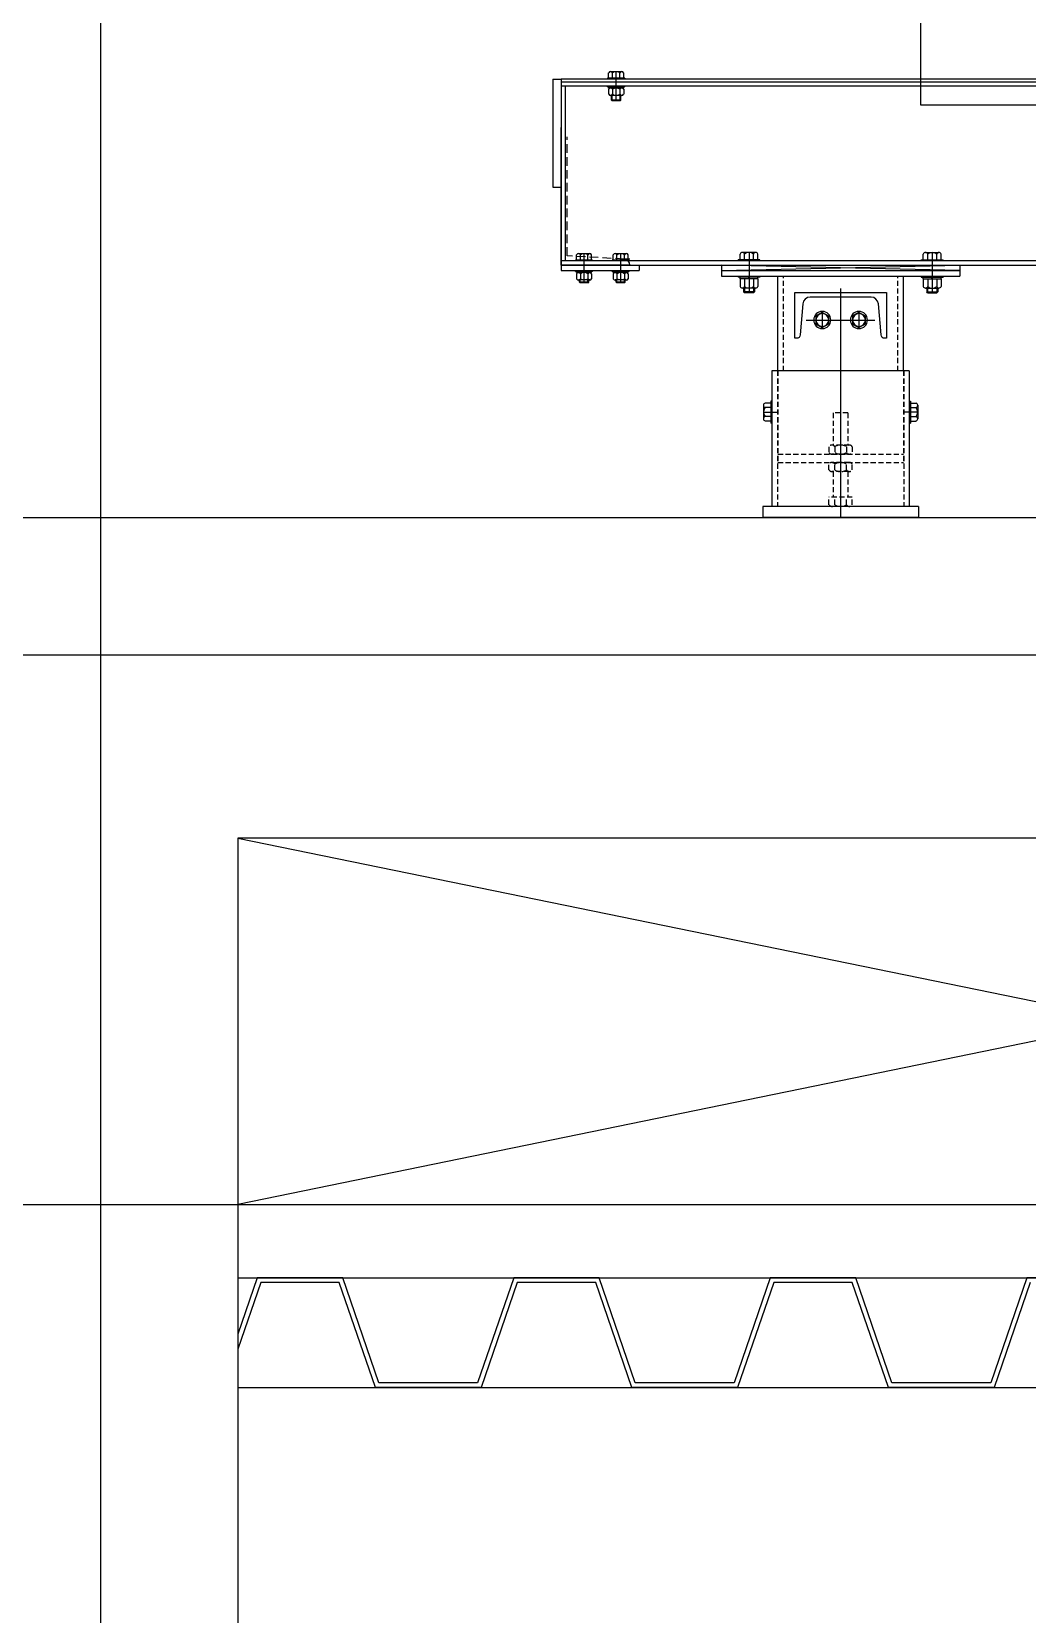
# Model space of a CAD drawing. Header units: millimetres. Extents: x 0 to 356400, y 0 to 68257.
# Drawn here: x 331813 to 332900, y 29341 to 31069 of the extents above; entities that cross this region are included whole.
import ezdxf
from ezdxf.lldxf.tags import DXFTag

# ---------------------------------------------------------------- set-up
doc = ezdxf.new("R2010")
doc.units = ezdxf.units.MM
doc.header["$LTSCALE"] = 75
for name, pattern in [('CEN', [62, 60, -1, 0, -1]), ('HIDDEN', [0.375, 0.25, -0.125]), ('주단면도-1$0$CEN', [62, 60, -1, 0, -1])]:
    doc.linetypes.add(name, pattern=pattern)
for name, color, linetype in [('1하지1', 3, 'Continuous'), ('3', 3, 'Continuous'), ('4', 4, 'Continuous'), ('A-CEN', 1, 'CEN'), ('A-SECT-DRBD', 4, 'Continuous'), ('A-ST-CONC', 2, 'Continuous'), ('CL', 1, 'CENTER'), ('FIN-4', 4, 'Continuous'), ('외형선', 7, 'Continuous'), ('은선', 2, 'HIDDEN'), ('주단면도-1$0$A-FIN-TYP1', 6, 'Continuous'), ('주단면도-1$0$A-FLOR-OPEN-BELO', 6, '주단면도-1$0$CEN'), ('주단면도-1$0$A-ST-CONC', 2, 'Continuous'), ('중심선', 1, 'CENTER')]:
    doc.layers.add(name, color=color, linetype=linetype)
tags = doc.linetypes.add('CENTER', pattern=[2, 1.25, -0.25, 0.25, -0.25]).pattern_tags.tags
tags[10:11] = [DXFTag(74, 4), DXFTag(75, 0), DXFTag(340, '0'), DXFTag(46, 1.0), DXFTag(50, 0.0), DXFTag(44, 0.0), DXFTag(45, 0.0)]
tags[8:9] = [DXFTag(74, 4), DXFTag(75, 0), DXFTag(340, '0'), DXFTag(46, 1.0), DXFTag(50, 0.0), DXFTag(44, 0.0), DXFTag(45, 0.0)]
tags[6:7] = [DXFTag(74, 4), DXFTag(75, 0), DXFTag(340, '0'), DXFTag(46, 1.0), DXFTag(50, 0.0), DXFTag(44, 0.0), DXFTag(45, 0.0)]
tags[4:5] = [DXFTag(74, 4), DXFTag(75, 0), DXFTag(340, '0'), DXFTag(46, 1.0), DXFTag(50, 0.0), DXFTag(44, 0.0), DXFTag(45, 0.0)]
tags = doc.linetypes.add('PHANTOM2', pattern=[1.25, 0.625, -0.125, 0.125, -0.125, 0.125, -0.125]).pattern_tags.tags
tags[14:15] = [DXFTag(74, 4), DXFTag(75, 0), DXFTag(340, '0'), DXFTag(46, 1.0), DXFTag(50, 0.0), DXFTag(44, 0.0), DXFTag(45, 0.0)]
tags[12:13] = [DXFTag(74, 4), DXFTag(75, 0), DXFTag(340, '0'), DXFTag(46, 1.0), DXFTag(50, 0.0), DXFTag(44, 0.0), DXFTag(45, 0.0)]
tags[10:11] = [DXFTag(74, 4), DXFTag(75, 0), DXFTag(340, '0'), DXFTag(46, 1.0), DXFTag(50, 0.0), DXFTag(44, 0.0), DXFTag(45, 0.0)]
tags[8:9] = [DXFTag(74, 4), DXFTag(75, 0), DXFTag(340, '0'), DXFTag(46, 1.0), DXFTag(50, 0.0), DXFTag(44, 0.0), DXFTag(45, 0.0)]
tags[6:7] = [DXFTag(74, 4), DXFTag(75, 0), DXFTag(340, '0'), DXFTag(46, 1.0), DXFTag(50, 0.0), DXFTag(44, 0.0), DXFTag(45, 0.0)]
tags[4:5] = [DXFTag(74, 4), DXFTag(75, 0), DXFTag(340, '0'), DXFTag(46, 1.0), DXFTag(50, 0.0), DXFTag(44, 0.0), DXFTag(45, 0.0)]

# ---------------------------------------------------------------- blocks, each defined once
blk = doc.blocks.new('화물 뉴트리원')
at = {"layer": '3', "color": 6, "linetype": 'PHANTOM2', "ltscale": 10}
for p, q in [((-600.1, 0.5), (-600.1, 167.2)), ((600.1, 0.5), (-600.1, 0.5))]:
    blk.add_line(p, q, dxfattribs=at)
blk = doc.blocks.new('CC')
at = {"linetype": 'Continuous'}
blk.add_lwpolyline([(-50, 0), (-50, -50), (-48.1, -50, 0.388879), (-44.1, -46.3), (-41.2, -12.3, -0.388879), (-33.2, -5), (33.2, -5, -0.388879), (41.2, -12.3), (44.1, -46.3, 0.388879), (48.1, -50), (50, -50), (50, 0), (-50, 0)], format="xyb", dxfattribs=at)
at = {"layer": '4', "linetype": 'CENTER'}
for centre in [(-20, -30), (20, -30)]:
    blk.add_circle(centre, 7, dxfattribs=at)
at = {"layer": 'CL', "linetype": 'CENTER'}
for p, q in [((0, 0), (0, -40)), ((37.5, -30), (-37.5, -30))]:
    blk.add_line(p, q, dxfattribs=at)
at = {"layer": '외형선'}
for points in [[(-20, -38.2), (-27.1, -34.1), (-27.1, -25.9), (-20, -21.8), (-12.9, -25.9), (-12.9, -34.1)], [(20, -38.2), (12.9, -34.1), (12.9, -25.9), (20, -21.8), (27.1, -25.9), (27.1, -34.1)]]:
    blk.add_lwpolyline(points, close=True, dxfattribs=at)
for centre, radius in [((-20, -30), 9.32), ((-20, -30), 7.07), ((20, -30), 9.32), ((20, -30), 7.07)]:
    blk.add_circle(centre, radius, dxfattribs=at)
at = {"layer": '중심선', "ltscale": 5}
for p, q in [((-20, -20.7), (-20, -39.3)), ((20, -20.7), (20, -39.3))]:
    blk.add_line(p, q, dxfattribs=at)
blk = doc.blocks.new('2120-측면도')
for p, q in [((-1829, 478.5), (-1820, 478.5)), ((-1829, 478.5), (-1829, 360.5)), ((-1820, 478.5), (-1820, 360.5)), ((-1820, 275.5), (-1820, 425.5)), ((-1829, 360.5), (-1820, 360.5)), ((-1745, 275.5), (-1820, 275.5))]:
    blk.add_line(p, q)
at = {"ltscale": 0.3}
blk.add_line((-1754, 282.1), (-1745, 282.1), dxfattribs=at)
at = {"ltscale": 0.5}
blk.add_arc((-1751.5, 275.5), 6.5, 0, 90, dxfattribs=at)
at = {"layer": '외형선'}
for p, q in [((-1768.2, 479.6), (-1768.2, 485.4)), ((-1753.9, 486.6), (-1766.1, 486.6)), ((-1764.1, 479.6), (-1764.1, 485.4)), ((-1755.9, 479.6), (-1755.9, 485.4)), ((-1751.8, 479.6), (-1751.8, 485.4)), ((-1820, 478.7), (-1820, 275.5)), ((-1820, 478.7), (300, 478.7)), ((-1820, 475.5), (300, 475.5)), ((-1820, 471), (300, 471)), ((-1815.5, 471), (-1815.5, 280)), ((-1769.3, 479.6), (-1769.3, 478.7)), ((-1750.7, 479.6), (-1769.3, 479.6)), ((-1769.3, 470.1), (-1769.3, 471)), ((-1750.7, 470.1), (-1769.3, 470.1)), ((-1768.2, 468.7), (-1768.2, 470.1)), ((-1751.8, 468.7), (-1768.2, 468.7)), ((-1751.8, 468.7), (-1768.2, 468.7)), ((-1768.2, 467.4), (-1768.2, 461.9)), ((-1753.9, 468.7), (-1766.1, 468.7)), ((-1764.1, 467.4), (-1764.1, 461.9)), ((-1760, 470.1), (-1760.6, 468.7)), ((-1759.4, 470.1), (-1760, 468.7)), ((-1755.9, 467.4), (-1755.9, 461.9)), ((-1751.8, 468.7), (-1751.8, 470.1)), ((-1751.8, 467.4), (-1751.8, 461.9)), ((-1750.7, 479.6), (-1750.7, 478.7)), ((-1750.7, 470.1), (-1750.7, 471)), ((-1753.9, 460.7), (-1766.1, 460.7)), ((-1765, 455.4), (-1765, 460.7)), ((-1764.2, 454.6), (-1765, 455.4)), ((-1755, 455.4), (-1765, 455.4)), ((-1755.8, 454.6), (-1764.2, 454.6)), ((-1755.8, 454.6), (-1755, 455.4)), ((-1755, 455.4), (-1755, 460.7)), ((300, 280), (-1820, 280)), ((-1804.3, 280.9), (-1804.3, 280)), ((-1785.7, 280.9), (-1804.3, 280.9)), ((-1803.2, 280.9), (-1803.2, 286.7)), ((-1788.9, 287.9), (-1801.1, 287.9)), ((-1799.1, 280.9), (-1799.1, 286.7)), ((-1790.9, 280.9), (-1790.9, 286.7)), ((-1786.8, 280.9), (-1786.8, 286.7)), ((-1785.7, 280.9), (-1785.7, 280)), ((-1764.3, 280.9), (-1764.3, 280)), ((-1745.7, 280.9), (-1764.3, 280.9)), ((-1763.2, 280.9), (-1763.2, 286.7)), ((-1748.9, 287.9), (-1761.1, 287.9)), ((-1759.1, 280.9), (-1759.1, 286.7)), ((-1750.9, 280.9), (-1750.9, 286.7)), ((-1746.8, 280.9), (-1746.8, 286.7)), ((-1745.7, 280.9), (-1745.7, 280)), ((-1627, 280), (-1627, 281.2)), ((-1603, 281.2), (-1627, 281.2)), ((-1624.8, 281.2), (-1624.8, 287.4)), ((-1607.7, 289.2), (-1622.3, 289.2)), ((-1619.9, 281.2), (-1619.9, 287.4)), ((-1610.1, 281.2), (-1610.1, 287.4)), ((-1605.2, 281.2), (-1605.2, 287.4)), ((-1603, 280), (-1603, 281.2)), ((-1427, 280), (-1427, 281.2)), ((-1427, 281.2), (-1403, 281.2)), ((-1424.8, 281.2), (-1424.8, 287.4)), ((-1422.3, 289.2), (-1407.7, 289.2)), ((-1419.9, 281.2), (-1419.9, 287.4)), ((-1410.1, 281.2), (-1410.1, 287.4)), ((-1405.2, 281.2), (-1405.2, 287.4)), ((-1403, 280), (-1403, 281.2)), ((-1820, 275.5), (-1820, 269.5)), ((-1820, 275.5), (300, 275.5)), ((-1820, 269.5), (-1735, 269.5)), ((-1804.3, 268.6), (-1804.3, 269.5)), ((-1785.7, 268.6), (-1804.3, 268.6)), ((-1803.2, 267.2), (-1803.2, 268.6)), ((-1786.8, 267.2), (-1803.2, 267.2)), ((-1786.8, 267.2), (-1803.2, 267.2)), ((-1803.2, 265.9), (-1803.2, 260.4)), ((-1788.9, 267.2), (-1801.1, 267.2)), ((-1788.9, 259.2), (-1801.1, 259.2)), ((-1800, 256.7), (-1800, 259.2)), ((-1799.1, 265.9), (-1799.1, 260.4)), ((-1795, 268.6), (-1795.6, 267.2)), ((-1794.4, 268.6), (-1795, 267.2)), ((-1790.9, 265.9), (-1790.9, 260.4)), ((-1790, 256.7), (-1790, 259.2)), ((-1786.8, 267.2), (-1786.8, 268.6)), ((-1786.8, 265.9), (-1786.8, 260.4)), ((-1785.7, 268.6), (-1785.7, 269.5)), ((-1764.3, 268.6), (-1764.3, 269.5)), ((-1745.7, 268.6), (-1764.3, 268.6)), ((-1763.2, 267.2), (-1763.2, 268.6)), ((-1746.8, 267.2), (-1763.2, 267.2)), ((-1746.8, 267.2), (-1763.2, 267.2)), ((-1763.2, 265.9), (-1763.2, 260.4)), ((-1748.9, 267.2), (-1761.1, 267.2)), ((-1748.9, 259.2), (-1761.1, 259.2)), ((-1760, 256.7), (-1760, 259.2)), ((-1759.1, 265.9), (-1759.1, 260.4)), ((-1755, 268.6), (-1755.6, 267.2)), ((-1754.4, 268.6), (-1755, 267.2)), ((-1750.9, 265.9), (-1750.9, 260.4)), ((-1750, 256.7), (-1750, 259.2)), ((-1746.8, 267.2), (-1746.8, 268.6)), ((-1746.8, 265.9), (-1746.8, 260.4)), ((-1745.7, 268.6), (-1745.7, 269.5)), ((-1735, 275.5), (-1735, 269.5)), ((-1645, 269.5), (-1645, 263.5)), ((-1645, 269.5), (-1385, 269.5)), ((-1645, 263.5), (-1385, 263.5)), ((-1627, 263.5), (-1627, 262.3)), ((-1603, 262.3), (-1627, 262.3)), ((-1624.8, 260.3), (-1624.8, 262.3)), ((-1605.2, 260.3), (-1624.8, 260.3)), ((-1624.8, 260.3), (-1624.8, 252.1)), ((-1619.9, 260.3), (-1619.9, 252.1)), ((-1615, 260.3), (-1615.7, 262.3)), ((-1614.3, 260.3), (-1615, 262.3)), ((-1610.1, 260.3), (-1610.1, 252.1)), ((-1605.2, 260.3), (-1605.2, 262.3)), ((-1605.2, 260.3), (-1605.2, 252.1)), ((-1603, 263.5), (-1603, 262.3)), ((-1583.5, 160), (-1583.5, 263.5)), ((-1446.5, 160), (-1446.5, 263.5)), ((-1427, 263.5), (-1427, 262.3)), ((-1427, 262.3), (-1403, 262.3)), ((-1424.8, 260.3), (-1424.8, 262.3)), ((-1424.8, 260.3), (-1405.2, 260.3)), ((-1424.8, 260.3), (-1424.8, 252.1)), ((-1419.9, 260.3), (-1419.9, 252.1)), ((-1415.7, 260.3), (-1415, 262.3)), ((-1415, 260.3), (-1414.3, 262.3)), ((-1410.1, 260.3), (-1410.1, 252.1)), ((-1405.2, 260.3), (-1405.2, 262.3)), ((-1405.2, 260.3), (-1405.2, 252.1)), ((-1403, 263.5), (-1403, 262.3)), ((-1385, 269.5), (-1385, 263.5)), ((-1799.2, 255.9), (-1800, 256.7)), ((-1790, 256.7), (-1800, 256.7)), ((-1790.8, 255.9), (-1799.2, 255.9)), ((-1790.8, 255.9), (-1790, 256.7)), ((-1759.2, 255.9), (-1760, 256.7)), ((-1750, 256.7), (-1760, 256.7)), ((-1750.8, 255.9), (-1759.2, 255.9)), ((-1750.8, 255.9), (-1750, 256.7)), ((-1607.7, 250.3), (-1622.3, 250.3)), ((-1621, 250.3), (-1621, 246.2)), ((-1620, 245.2), (-1621, 246.2)), ((-1609, 246.2), (-1621, 246.2)), ((-1610, 245.2), (-1620, 245.2)), ((-1610, 245.2), (-1609, 246.2)), ((-1609, 250.3), (-1609, 246.2)), ((-1422.3, 250.3), (-1407.7, 250.3)), ((-1421, 250.3), (-1421, 246.2)), ((-1420, 245.2), (-1421, 246.2)), ((-1421, 246.2), (-1409, 246.2)), ((-1420, 245.2), (-1410, 245.2)), ((-1410, 245.2), (-1409, 246.2)), ((-1409, 250.3), (-1409, 246.2)), ((-1590, 160), (-1590, 12)), ((-1440, 160), (-1590, 160)), ((-1440, 160), (-1440, 12)), ((-1599.2, 122.4), (-1599.2, 107.7)), ((-1591.2, 124.8), (-1597.4, 124.8)), ((-1591.2, 127), (-1591.2, 103)), ((-1590, 127), (-1591.2, 127)), ((-1440, 127), (-1438.8, 127)), ((-1438.8, 127), (-1438.8, 103)), ((-1438.8, 124.8), (-1432.6, 124.8)), ((-1430.8, 122.4), (-1430.8, 107.7)), ((-1591.2, 119.9), (-1597.4, 119.9)), ((-1591.2, 110.1), (-1597.4, 110.1)), ((-1591.2, 105.2), (-1597.4, 105.2)), ((-1438.8, 119.9), (-1432.6, 119.9)), ((-1438.8, 110.1), (-1432.6, 110.1)), ((-1438.8, 105.2), (-1432.6, 105.2)), ((-1590, 103), (-1591.2, 103)), ((-1440, 103), (-1438.8, 103)), ((-1600, 12), (-1600, 0)), ((-1430, 12), (-1600, 12)), ((-1430, 0), (-1600, 0)), ((-1430, 12), (-1430, 0))]:
    blk.add_line(p, q, dxfattribs=at)
at = {"layer": '외형선', "color": 1}
for p, q in [((-1764.2, 454.6), (-1764.2, 460.7)), ((-1755.8, 454.6), (-1755.8, 460.7)), ((-1799.2, 255.9), (-1799.2, 259.2)), ((-1790.8, 255.9), (-1790.8, 259.2)), ((-1759.2, 255.9), (-1759.2, 259.2)), ((-1750.8, 255.9), (-1750.8, 259.2)), ((-1620, 250.3), (-1620, 245.2)), ((-1610, 250.3), (-1610, 245.2)), ((-1420, 250.3), (-1420, 245.2)), ((-1410, 250.3), (-1410, 245.2))]:
    blk.add_line(p, q, dxfattribs=at)
at = {"layer": '외형선', "color": 3}
for p, q in [((-1645, 275.5), (-1645, 269.5)), ((-1385, 269.5), (-1645, 275.5)), ((-1645, 269.5), (-1385, 275.5)), ((-1385, 275.5), (-1385, 269.5))]:
    blk.add_line(p, q, dxfattribs=at)
at = {"layer": '외형선'}
for centre, radius, start, end in [((-1766.1, 484.4), 2.27, 26.1704, 153.8296), ((-1760, 479.4), 7.18, 55.4066, 124.5934), ((-1753.9, 484.4), 2.27, 26.1704, 153.8296), ((-1766.1, 466.4), 2.27, 26.1704, 153.8296), ((-1760, 461.5), 7.18, 55.4066, 124.5934), ((-1753.9, 466.4), 2.27, 26.1704, 153.8296), ((-1766.1, 462.9), 2.27, 206.1704, 333.8296), ((-1760, 467.9), 7.18, 235.4066, 304.5934), ((-1753.9, 462.9), 2.27, 206.1704, 333.8296), ((-1801.1, 285.7), 2.27, 26.1704, 153.8296), ((-1795, 280.7), 7.18, 55.4066, 124.5934), ((-1788.9, 285.7), 2.27, 26.1704, 153.8296), ((-1761.1, 285.7), 2.27, 26.1704, 153.8296), ((-1755, 280.7), 7.18, 55.4066, 124.5934), ((-1748.9, 285.7), 2.27, 26.1704, 153.8296), ((-1622.3, 286.6), 2.57, 17.5372, 162.4628), ((-1615, 281.6), 7.58, 49.7578, 130.2422), ((-1607.7, 286.6), 2.57, 17.5372, 162.4628), ((-1422.3, 286.6), 2.57, 17.5372, 162.4628), ((-1415, 281.6), 7.58, 49.7578, 130.2422), ((-1407.7, 286.6), 2.57, 17.5372, 162.4628), ((-1801.1, 264.9), 2.27, 26.1704, 153.8296), ((-1801.1, 261.4), 2.27, 206.1704, 333.8296), ((-1795, 260), 7.18, 55.4066, 124.5934), ((-1795, 266.4), 7.18, 235.4066, 304.5934), ((-1788.9, 264.9), 2.27, 26.1704, 153.8296), ((-1788.9, 261.4), 2.27, 206.1704, 333.8296), ((-1761.1, 264.9), 2.27, 26.1704, 153.8296), ((-1761.1, 261.4), 2.27, 206.1704, 333.8296), ((-1755, 260), 7.18, 55.4066, 124.5934), ((-1755, 266.4), 7.18, 235.4066, 304.5934), ((-1748.9, 264.9), 2.27, 26.1704, 153.8296), ((-1748.9, 261.4), 2.27, 206.1704, 333.8296), ((-1622.3, 252.9), 2.57, 197.5372, 342.4628), ((-1615, 257.9), 7.58, 229.7578, 310.2422), ((-1607.7, 252.9), 2.57, 197.5372, 342.4628), ((-1422.3, 252.9), 2.57, 197.5372, 342.4628), ((-1415, 257.9), 7.58, 229.7578, 310.2422), ((-1407.7, 252.9), 2.57, 197.5372, 342.4628), ((-1596.6, 122.4), 2.57, 107.5372, 252.4628), ((-1433.4, 122.4), 2.57, 287.5372, 72.4628), ((-1591.6, 115), 7.58, 139.7578, 220.2422), ((-1596.6, 107.7), 2.57, 107.5372, 252.4628), ((-1438.4, 115), 7.58, 319.7578, 40.2422), ((-1433.4, 107.7), 2.57, 287.5372, 72.4628)]:
    blk.add_arc(centre, radius, start, end, dxfattribs=at)
at = {"layer": '은선', "ltscale": 0.5}
for p, q in [((-1813.5, 285.5), (-1813.5, 415.5)), ((-1751.5, 282), (-1813.5, 285.5))]:
    blk.add_line(p, q, dxfattribs=at)
at = {"layer": '은선', "ltscale": 0.3}
for p, q in [((-1577.5, 160), (-1577.5, 263.5)), ((-1452.5, 160), (-1452.5, 263.5)), ((-1584, 160), (-1584, 12)), ((-1583.5, 160), (-1583.5, 60)), ((-1446.5, 160), (-1446.5, 60)), ((-1446, 160), (-1446, 12)), ((-1507, 114), (-1523, 114)), ((-1523, 114), (-1523, 79)), ((-1507, 114), (-1507, 79)), ((-1527.7, 77.2), (-1527.7, 70.8)), ((-1505.5, 79), (-1524.5, 79)), ((-1521.3, 77.2), (-1521.3, 70.8)), ((-1508.7, 77.2), (-1508.7, 70.8)), ((-1502.3, 77.2), (-1502.3, 70.8)), ((-1583.5, 69), (-1446.5, 69)), ((-1583.5, 60), (-1446.5, 60)), ((-1527.7, 51.8), (-1527.7, 58.2)), ((-1505.5, 69), (-1524.5, 69)), ((-1505.5, 60), (-1524.5, 60)), ((-1521.3, 51.8), (-1521.3, 58.2)), ((-1508.7, 51.8), (-1508.7, 58.2)), ((-1502.3, 51.8), (-1502.3, 58.2)), ((-1505.5, 50), (-1524.5, 50)), ((-1523, 50), (-1523, 22)), ((-1507, 50), (-1507, 22)), ((-1527.7, 13.8), (-1527.7, 22)), ((-1502.3, 22), (-1527.7, 22)), ((-1521.3, 13.8), (-1521.3, 22)), ((-1508.7, 13.8), (-1508.7, 22)), ((-1502.3, 13.8), (-1502.3, 22)), ((-1505.5, 12), (-1524.5, 12))]:
    blk.add_line(p, q, dxfattribs=at)
for centre, radius, start, end in [((-1524.5, 75.2), 3.75, 32.1832, 147.8168), ((-1524.5, 72.8), 3.75, 212.1832, 327.8168), ((-1515, 66.6), 12.4, 59.1293, 120.8707), ((-1515, 81.4), 12.4, 239.1293, 300.8707), ((-1505.5, 75.2), 3.75, 32.1832, 147.8168), ((-1505.5, 72.8), 3.75, 212.1832, 327.8168), ((-1524.5, 56.2), 3.75, 32.1832, 147.8168), ((-1515, 47.6), 12.4, 59.1293, 120.8707), ((-1505.5, 56.2), 3.75, 32.1832, 147.8168), ((-1524.5, 53.8), 3.75, 212.1832, 327.8168), ((-1515, 62.4), 12.4, 239.1293, 300.8707), ((-1505.5, 53.8), 3.75, 212.1832, 327.8168), ((-1524.5, 15.8), 3.75, 212.1832, 327.8168), ((-1515, 24.4), 12.4, 239.1293, 300.8707), ((-1505.5, 15.8), 3.75, 212.1832, 327.8168)]:
    blk.add_arc(centre, radius, start, end, dxfattribs=at)
at = {"layer": '중심선', "ltscale": 5}
for p, q in [((-1760, 454.6), (-1760, 486.6)), ((-1795, 255.9), (-1795, 287.9)), ((-1755, 255.9), (-1755, 287.9)), ((-1615, 289.2), (-1615, 245.2)), ((-1415, 289.2), (-1415, 245.2)), ((-1515, 250), (-1515, 0)), ((-1599.2, 115), (-1583.5, 115)), ((-1430.8, 115), (-1446.5, 115))]:
    blk.add_line(p, q, dxfattribs=at)
at = {"linetype": 'Continuous', "xscale": -1}
blk.add_blockref('CC', (-1515, 245.5), dxfattribs=at)
blk = doc.blocks.new('2120-측면도-레이아웃용')
at = {"layer": '1하지1'}
blk.add_line((-1820, 478.7), (-1805.2, 478.7), dxfattribs=at)
blk.add_blockref('화물 뉴트리원', (-827.4, 449.5))
blk.add_blockref('2120-측면도', (0, 0), dxfattribs=at)

msp = doc.modelspace()

# ---------------------------------------------------------------- linework, layer by layer
at = {"layer": 'A-CEN'}
for p, q in [((331888.3, 56900), (331888.3, 8250)), ((325175, 30538.6), (343075, 30538.6)), ((325175, 29788.6), (343075, 29788.6))]:
    msp.add_line(p, q, dxfattribs=at)
at = {"layer": 'A-SECT-DRBD'}
for points in [[(332992.8, 29708.6), (332899.5, 29708.6), (332860.1, 29594), (332752.3, 29594), (332712.8, 29708.6), (332619.5, 29708.6), (332580, 29594), (332472.2, 29594), (332432.8, 29708.6), (332339.5, 29708.6), (332300, 29594), (332192.3, 29594), (332152.8, 29708.6), (332059.5, 29708.6), (332038.3, 29647)], [(332903.3, 29703.3), (332864, 29588.6), (332748.5, 29588.6), (332709, 29703.3), (332623.3, 29703.3), (332583.8, 29588.6), (332468.4, 29588.6), (332429, 29703.3), (332343.3, 29703.3), (332303.8, 29588.6), (332188.5, 29588.6), (332149, 29703.3), (332063.3, 29703.3), (332038.3, 29630.6)]]:
    msp.add_lwpolyline(points, dxfattribs=at)
at = {"layer": 'A-ST-CONC'}
msp.add_line((332038.3, 29588.6), (334838.3, 29588.6), dxfattribs=at)
at = {"layer": 'FIN-4'}
for p, q in [((332038.3, 29788.6), (334038.3, 29788.6)), ((332038.3, 29708.6), (334038.3, 29708.6))]:
    msp.add_line(p, q, dxfattribs=at)
at = {"layer": '주단면도-1$0$A-FIN-TYP1'}
msp.add_lwpolyline([(325775, 30538.6), (334038.3, 30538.6)], dxfattribs=at)
at = {"layer": '주단면도-1$0$A-FLOR-OPEN-BELO'}
for p, q in [((333988.3, 30188.6), (332038.3, 29788.6)), ((332038.3, 30188.6), (333988.3, 29788.6))]:
    msp.add_line(p, q, dxfattribs=at)
at = {"layer": '주단면도-1$0$A-ST-CONC'}
for p, q in [((331738.3, 30388.6), (334038.3, 30388.6)), ((334038.3, 30188.6), (332038.3, 30188.6)), ((332038.3, 30188.6), (332038.3, 24788.6)), ((332038.3, 29588.6), (337788.3, 29588.6))]:
    msp.add_line(p, q, dxfattribs=at)

# ---------------------------------------------------------------- block references
msp.add_blockref('2120-측면도-레이아웃용', (334211.3, 30538.6, 0))

doc.saveas('drawing.dxf')
